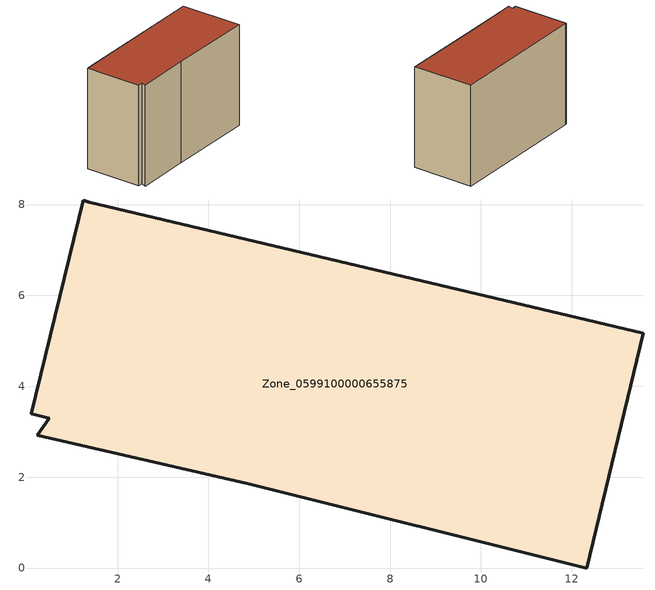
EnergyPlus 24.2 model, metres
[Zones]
Zone_0599100000655875
 floor ground (C_G): 0.1,3.39 1.25,8.1 1.38,8.05 13.57,5.17 12.33,0 4.88,1.85 0.23,2.92 0.5,3.3 z1.39
 wall outside (C_F): 4.88,1.85 12.33,0 13.57,5.17 1.38,8.05 1.25,8.1 0.1,3.39 0.5,3.3 0.23,2.92 4.88,1.85 z1.39:10.1
 roof outside (C_R): 0.1,3.39 0.5,3.3 0.23,2.92 4.88,1.85 12.33,0 13.57,5.17 1.38,8.05 1.25,8.1 z10.1
[BUILDING]
Pand.0599100000655875: North Axis=0; Terrain=City; Loads Convergence Tolerance Value=0.04; Temperature Convergence Tolerance Value=0.4; Solar Distribution=FullExterior; Maximum Number of Warmup Days=25; Minimum Number of Warmup Days=1
[Site:Location]
Rotterdam.The.Hague.AP_ZH_NLD Design_Conditions: Latitude=51.96; Longitude=4.45; Time Zone=1; Elevation=-4.5
[SITE:GROUNDTEMPERATURE:BUILDINGSURFACE]
18, 18, 18, 18, 18, 18, 18, 18, 18, 18, 18, 18
[MATERIAL] Thermal Absorptance=0.9; Solar Absorptance=0.7; Visible Absorptance=0.7
Name | Roughness | Thickness | Conductivity | Density | Specific Heat
G.TI.1946 | MediumSmooth | 0.15 | 1 | 540 | 1210
F.TI.1946 | Rough | 0.3 | 0.857143 | 1920 | 840
R.TI.1946 | MediumRough | 0.2 | 0.1 | 1500 | 1000
[CONSTRUCTION]
C_G: G.TI.1946
C_F: F.TI.1946
C_R: R.TI.1946
[ZONE]
Zone_0599100000655875: Type=1; Multiplier=1; Ceiling Height=Autocalculate; Volume=Autocalculate; Floor Area=autocalculate; Part of Total Floor Area=Yes
[ZONEINFILTRATION:DESIGNFLOWRATE]
Infil_Zone_0599100000655875: Zone or ZoneList or Space or SpaceList=Zone_0599100000655875; Schedule=AlwaysOn; Design Flow Rate Calculation Method=Flow/Area; Flow Rate per Floor Area=0.003; Constant Term Coefficient=1; Temperature Term Coefficient=0; Velocity Term Coefficient=0; Velocity Squared Term Coefficient=0
[HVACTEMPLATE:ZONE:IDEALLOADSAIRSYSTEM]
Zone_0599100000655875: Maximum Heating Supply Air Temperature=50; Minimum Cooling Supply Air Temperature=13; Maximum Heating Supply Air Humidity Ratio=0.0156; Minimum Cooling Supply Air Humidity Ratio=0.0077; Heating Limit=NoLimit; Cooling Limit=NoLimit; Dehumidification Control Type=ConstantSensibleHeatRatio; Cooling Sensible Heat Ratio=0.7; Dehumidification Setpoint=60; Humidification Control Type=None; Humidification Setpoint=30; Outdoor Air Method=None; Outdoor Air Flow Rate per Person=0.00944; Outdoor Air Flow Rate per Zone Floor Area=0; Outdoor Air Flow Rate per Zone=0; Demand Controlled Ventilation Type=None; Outdoor Air Economizer Type=NoEconomizer; Heat Recovery Type=None; Sensible Heat Recovery Effectiveness=0.7; Latent Heat Recovery Effectiveness=0.65
[ZONECONTROL:THERMOSTAT]
ThermostatControl_Zone_0599100000655875: Zone or ZoneList=Zone_0599100000655875; Control Type Schedule=DualSetpointControlType; Control 1=Thermostat_Zone_0599100000655875; Temperature Difference Between Cutout And Setpoint=0
[THERMOSTATSETPOINT:DUALSETPOINT]
Thermostat_Zone_0599100000655875: Heating Setpoint Temperature Schedule=HeatingSetpoint_Zone_0599100000655875; Cooling Setpoint Temperature Schedule=CoolingSetpoint_Zone_0599100000655875
[SCHEDULE:COMPACT]
HeatingSetpoint_Zone_0599100000655875: Through: 12/31, For: AllDays, Until: 24:00, 21
CoolingSetpoint_Zone_0599100000655875: Through: 12/31, For: AllDays, Until: 24:00, 24
DualSetpointControlType: Through: 12/31, For: AllDays, Until: 24:00, 4
AlwaysOn: Through: 12/31, For: AllDays, Until: 24:00, 1
